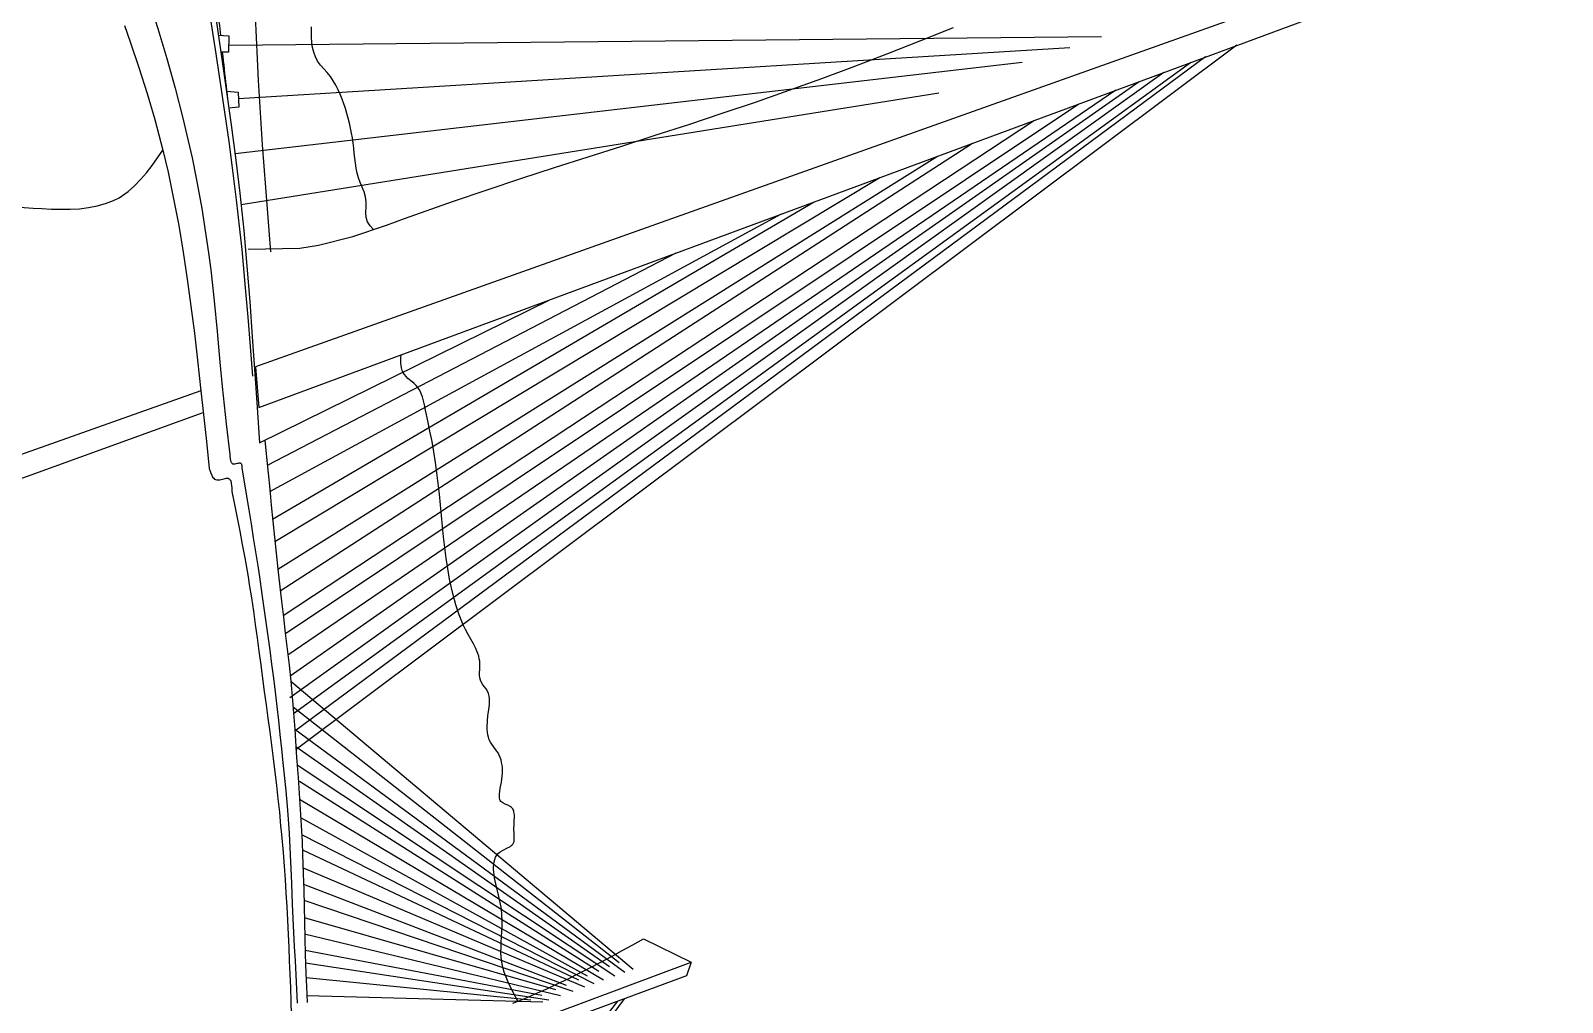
# Model space of a CAD drawing. Header units: millimetres. Extents: x 0 to 122, y 0 to 188.
# Drawn here: x 46 to 121.7, y 68.8 to 116.8 of the extents above; entities that cross this region are included whole.
import ezdxf

# ---------------------------------------------------------------- set-up
doc = ezdxf.new("R2010")
doc.units = ezdxf.units.MM

msp = doc.modelspace()

# ---------------------------------------------------------------- linework, layer by layer
for points in [[(45.21, 128.448), (46.732, 127.381), (47.578, 126.588), (48.548, 125.435), (49.392, 124.164), (50.128, 122.799), (50.773, 121.364), (51.344, 119.886), (52.085, 117.683), (52.332, 116.897), (52.774, 115.419), (53.184, 113.948), (53.561, 112.477), (54.012, 110.517), (54.219, 109.509), (54.497, 108.005), (54.83, 105.825), (54.937, 104.974), (55.102, 103.454), (55.248, 101.932), (55.388, 100.41), (55.502, 99.223), (55.702, 97.368), (55.876, 95.849)], [(113.705, 127.438), (121.694, 123.18), (57.153, 100.181), (57.315, 98.185), (119.548, 121.237), (121.694, 123.18)], [(57.017, 123.878), (57.025, 122.817), (57.036, 121.757), (57.05, 120.696), (57.069, 119.636), (57.095, 118.576), (57.13, 117.516), (57.173, 116.457), (57.223, 115.398), (57.281, 114.339), (57.344, 113.28), (57.412, 112.221), (57.485, 111.163), (57.562, 110.104), (57.641, 109.046), (57.723, 107.987), (57.806, 106.929), (57.89, 105.871)], [(55.224, 118.348), (55.241, 118.186), (55.258, 118.024), (55.275, 117.862), (55.292, 117.7), (55.31, 117.538), (55.327, 117.376), (55.345, 117.214), (55.362, 117.052), (55.38, 116.89), (55.397, 116.728), (55.415, 116.566)], [(54.903, 117.443), (55.187, 115.652), (55.409, 114.212), (55.623, 112.77), (55.827, 111.327), (55.985, 110.148), (56.198, 108.436), (56.362, 106.988), (56.468, 105.978), (56.645, 104.088), (56.768, 102.636), (56.882, 101.184), (56.993, 99.731)], [(55.182, 117.431), (55.446, 115.616), (55.699, 113.883), (55.946, 112.146), (56.178, 110.404), (56.375, 108.774), (56.57, 106.915), (56.727, 105.169), (56.865, 103.423), (56.991, 101.676), (57.131, 99.607), (57.226, 98.179), (57.343, 96.427)], [(50.682, 117.043), (50.959, 116.248), (51.386, 114.972), (51.791, 113.691), (52.169, 112.403), (52.571, 110.886), (52.827, 109.804), (53.106, 108.492), (53.355, 107.172), (53.578, 105.847), (53.779, 104.517), (53.961, 103.184), (54.129, 101.848), (54.286, 100.511), (54.454, 99.003), (54.581, 97.837), (54.724, 96.502), (54.866, 95.167)], [(55.306, 116.574), (55.833, 116.536), (55.818, 115.733), (55.428, 115.733)], [(56.79, 105.996), (59.336, 106.057), (60.262, 106.197), (61.949, 106.626), (63.615, 107.19), (64.505, 107.513), (66.934, 108.371), (68.595, 108.935), (70.256, 109.487), (71.916, 110.028), (73.575, 110.564), (75.233, 111.096), (76.889, 111.63), (78.543, 112.168), (80.193, 112.713), (81.84, 113.27), (83.282, 113.772), (85.121, 114.432), (86.755, 115.039), (88.384, 115.663), (90.008, 116.304), (91.626, 116.96)], [(62.982, 106.976), (62.803, 107.148), (62.678, 107.345), (62.617, 107.57), (62.602, 107.817), (62.607, 108.076), (62.606, 108.335), (62.574, 108.587), (62.507, 108.827), (62.42, 109.061), (62.325, 109.292), (62.236, 109.524), (62.166, 109.761), (62.116, 110.004), (62.081, 110.25), (62.054, 110.499), (62.029, 110.749), (62.002, 110.998), (61.97, 111.246), (61.932, 111.493), (61.89, 111.738), (61.841, 111.983), (61.787, 112.225), (61.727, 112.467), (61.662, 112.707), (61.59, 112.946), (61.511, 113.183), (61.426, 113.418), (61.333, 113.651), (61.23, 113.879), (61.116, 114.101), (60.99, 114.317), (60.85, 114.524), (60.694, 114.721), (60.527, 114.911), (60.363, 115.099), (60.217, 115.296), (60.104, 115.506), (60.022, 115.731), (59.967, 115.967), (59.933, 116.214), (59.915, 116.468), (59.908, 116.727), (59.907, 116.988)], [(55.825, 116.081), (98.935, 116.5)], [(56.304, 113.438), (97.36, 115.965)], [(105.612, 116.075), (59.153, 81.28)], [(55.506, 115.733), (55.53, 115.523), (55.553, 115.312), (55.576, 115.102), (55.6, 114.891), (55.623, 114.681), (55.647, 114.47), (55.67, 114.26), (55.694, 114.049), (55.717, 113.839), (55.741, 113.629), (55.765, 113.418)], [(95.017, 115.22), (56.138, 110.704)], [(59.027, 83.061), (103.334, 115.231)], [(104.075, 115.506), (59.09, 82.189)], [(58.85, 83.849), (102.003, 114.738)], [(58.857, 84.928), (100.796, 114.291)], [(55.709, 113.813), (56.285, 113.763), (56.329, 113.019), (55.829, 112.965)], [(56.438, 108.213), (90.903, 113.719)], [(58.744, 85.964), (99.645, 113.865)], [(58.622, 87.019), (97.818, 113.188)], [(58.516, 87.904), (95.617, 112.373)], [(58.372, 89.126), (92.554, 111.238)], [(43.568, 108.285), (43.996, 108.237), (44.425, 108.19), (44.857, 108.145), (45.291, 108.103), (45.73, 108.064), (46.174, 108.03), (46.601, 108.003), (47.08, 107.98), (47.54, 107.97), (47.998, 107.975), (48.452, 108.001), (48.897, 108.053), (49.329, 108.134), (49.744, 108.249), (50.139, 108.403), (50.413, 108.544), (50.853, 108.843), (51.174, 109.125), (51.476, 109.438), (51.763, 109.778), (52.039, 110.136), (52.307, 110.508), (52.571, 110.886)], [(58.252, 90.188), (90.832, 110.6)], [(58.107, 91.55), (87.988, 109.547)], [(57.994, 92.655), (84.738, 108.343)], [(57.858, 94.031), (83.134, 107.748)], [(57.733, 95.333), (77.924, 105.819)], [(57.343, 96.427), (71.719, 103.52)], [(70.102, 68.843), (69.865, 69.31), (69.634, 69.787), (69.526, 70.03), (69.431, 70.276), (69.356, 70.522), (69.308, 70.769), (69.281, 71.015), (69.272, 71.263), (69.276, 71.514), (69.289, 71.767), (69.322, 72.289), (69.333, 72.558), (69.335, 72.835), (69.322, 73.119), (69.291, 73.413), (69.237, 73.716), (69.168, 74.025), (69.019, 74.642), (68.958, 74.94), (68.934, 75.085), (68.917, 75.226), (68.907, 75.362), (68.905, 75.493), (68.914, 75.619), (68.933, 75.739), (68.964, 75.852), (69.009, 75.958), (69.067, 76.055), (69.141, 76.144), (69.232, 76.224), (69.34, 76.295), (69.591, 76.417), (69.711, 76.48), (69.764, 76.516), (69.811, 76.555), (69.851, 76.597), (69.882, 76.645), (69.904, 76.698), (69.919, 76.754), (69.931, 76.879), (69.928, 77.017), (69.918, 77.163), (69.911, 77.315), (69.922, 77.626), (69.931, 77.778), (69.937, 77.924), (69.933, 78.062), (69.915, 78.188), (69.899, 78.247), (69.878, 78.301), (69.85, 78.351), (69.816, 78.396), (69.774, 78.437), (69.724, 78.472), (69.605, 78.53), (69.477, 78.582), (69.359, 78.641), (69.31, 78.677), (69.271, 78.718), (69.24, 78.766), (69.218, 78.818), (69.203, 78.876), (69.195, 78.937), (69.195, 79.071), (69.212, 79.216), (69.239, 79.368), (69.299, 79.674), (69.321, 79.823), (69.337, 79.969), (69.346, 80.111), (69.348, 80.249), (69.342, 80.384), (69.328, 80.515), (69.306, 80.643), (69.275, 80.766), (69.235, 80.886), (69.185, 81.002), (69.126, 81.115), (69.056, 81.224), (68.895, 81.434), (68.817, 81.54), (68.749, 81.649), (68.694, 81.765), (68.652, 81.885), (68.621, 82.009), (68.601, 82.138), (68.59, 82.269), (68.587, 82.404), (68.6, 82.681), (68.631, 82.963), (68.669, 83.247), (68.697, 83.526), (68.702, 83.662), (68.697, 83.794), (68.681, 83.922), (68.65, 84.045), (68.604, 84.162), (68.539, 84.272), (68.374, 84.48), (68.303, 84.588), (68.254, 84.704), (68.227, 84.828), (68.216, 84.959), (68.215, 85.093), (68.22, 85.23), (68.228, 85.504), (68.22, 85.638), (68.201, 85.769), (68.171, 85.896), (68.132, 86.021), (68.084, 86.143), (68.03, 86.264), (67.908, 86.5), (67.776, 86.733), (67.644, 86.967), (67.521, 87.204), (67.408, 87.445), (67.305, 87.688), (67.21, 87.934), (67.124, 88.182), (67.044, 88.432), (66.972, 88.684), (66.844, 89.193), (66.735, 89.705), (66.644, 90.222), (66.566, 90.742), (66.5, 91.265), (66.441, 91.789), (66.336, 92.842), (66.23, 93.895), (66.109, 94.943), (66.038, 95.463), (65.958, 95.98), (65.867, 96.492), (65.765, 97.001), (65.658, 97.515), (65.551, 98.04), (65.497, 98.308), (65.433, 98.572), (65.394, 98.701), (65.349, 98.825), (65.296, 98.945), (65.235, 99.06), (65.163, 99.168), (65.081, 99.269), (64.987, 99.362), (64.885, 99.449), (64.679, 99.618), (64.586, 99.707), (64.507, 99.802), (64.444, 99.904), (64.395, 100.014), (64.36, 100.13), (64.336, 100.252), (64.324, 100.379), (64.321, 100.511), (64.327, 100.647), (64.341, 100.787)], [(54.454, 99.003), (6.734, 82.078), (9.623, 81.644), (54.567, 97.926)], [(57.617, 96.562), (57.697, 95.719), (57.772, 94.928), (57.848, 94.137), (57.925, 93.346), (58.004, 92.555), (58.085, 91.764), (58.167, 90.974), (58.253, 90.184), (58.384, 89.021), (58.433, 88.604), (58.527, 87.815), (58.621, 87.025), (58.714, 86.236), (58.803, 85.446), (58.886, 84.656), (58.975, 83.695), (59.026, 83.073), (59.084, 82.28), (59.162, 81.141), (59.193, 80.694), (59.248, 79.901), (59.303, 79.108), (59.355, 78.315), (59.403, 77.521), (59.445, 76.728), (59.473, 76.095), (59.507, 75.139), (59.528, 74.345), (59.546, 73.55), (59.562, 72.755), (59.58, 71.961), (59.601, 71.166), (59.634, 70.222), (59.662, 69.578), (59.705, 68.784)], [(55.876, 95.849), (55.883, 95.757), (55.892, 95.667), (55.899, 95.625), (55.906, 95.585), (55.915, 95.548), (55.926, 95.513), (55.939, 95.482), (55.955, 95.455), (55.973, 95.431), (55.995, 95.413), (56.019, 95.399), (56.054, 95.391), (56.079, 95.389), (56.114, 95.392), (56.151, 95.399), (56.189, 95.408), (56.267, 95.428), (56.304, 95.436), (56.34, 95.441), (56.372, 95.442), (56.4, 95.437), (56.412, 95.433), (56.421, 95.427), (56.433, 95.417), (56.441, 95.407), (56.454, 95.381), (56.464, 95.349), (56.47, 95.313), (56.473, 95.273), (56.476, 95.188)], [(54.866, 95.167), (54.91, 95.025), (54.959, 94.892), (54.985, 94.83), (55.015, 94.774), (55.047, 94.724), (55.083, 94.68), (55.123, 94.645), (55.167, 94.619), (55.23, 94.6), (55.271, 94.597), (55.33, 94.601), (55.393, 94.612), (55.521, 94.645), (55.647, 94.676), (55.705, 94.685), (55.757, 94.687), (55.794, 94.681), (55.843, 94.657), (55.876, 94.626), (55.903, 94.585), (55.924, 94.535), (55.941, 94.478), (55.954, 94.414), (55.964, 94.345), (55.976, 94.195), (55.982, 94.036)], [(56.476, 95.188), (56.59, 94.498), (56.704, 93.806), (56.817, 93.115), (56.929, 92.424), (57.04, 91.733), (57.149, 91.041), (57.256, 90.349), (57.339, 89.808), (57.465, 88.964), (57.565, 88.271), (57.663, 87.577), (57.758, 86.883), (57.851, 86.189), (57.941, 85.495), (58.029, 84.8), (58.128, 83.986), (58.196, 83.409), (58.276, 82.714), (58.354, 82.018), (58.43, 81.322), (58.505, 80.625), (58.553, 80.177), (58.65, 79.232), (58.718, 78.488), (58.767, 77.837), (58.81, 77.138), (58.845, 76.438), (58.876, 75.738), (58.905, 75.039), (58.92, 74.668), (58.965, 73.639), (58.997, 72.94), (59.031, 72.24), (59.065, 71.541), (59.1, 70.841), (59.134, 70.142), (59.168, 69.443), (59.201, 68.743)], [(55.982, 94.036), (56.113, 93.38), (56.242, 92.725), (56.37, 92.069), (56.495, 91.413), (56.615, 90.756), (56.779, 89.815), (56.841, 89.439), (56.944, 88.779), (57.043, 88.119), (57.138, 87.457), (57.229, 86.796), (57.319, 86.134), (57.407, 85.471), (57.515, 84.664), (57.584, 84.147), (57.673, 83.485), (57.762, 82.822), (57.85, 82.16), (57.937, 81.498), (58.021, 80.835), (58.136, 79.892), (58.181, 79.509), (58.255, 78.845), (58.325, 78.18), (58.39, 77.516), (58.43, 77.089), (58.507, 76.185), (58.559, 75.519), (58.606, 74.852), (58.65, 74.186), (58.69, 73.519), (58.726, 72.852), (58.762, 72.135), (58.79, 71.517), (58.818, 70.849), (58.844, 70.182), (58.869, 69.514), (58.891, 68.847), (58.913, 68.179)], [(58.886, 84.656), (75.807, 70.426)], [(59.001, 83.384), (75.107, 70.763)], [(59.084, 82.28), (75.382, 70.273)], [(59.142, 81.437), (74.624, 70.557)], [(59.205, 80.524), (74.89, 70.095)], [(59.32, 79.71), (74.097, 70.333)], [(59.322, 78.82), (74.338, 69.895)], [(59.378, 77.923), (73.523, 70.106)], [(59.426, 77.079), (73.853, 69.72)], [(59.463, 76.323), (73.096, 69.906)], [(59.497, 75.431), (73.396, 69.555)], [(59.52, 74.629), (72.487, 69.647)], [(59.539, 73.838), (72.825, 69.349)], [(59.557, 72.985), (71.963, 69.423)], [(59.575, 72.181), (72.21, 69.127)], [(69.862, 68.751), (70.444, 68.984), (70.966, 69.204), (71.512, 69.446), (72.054, 69.698), (72.594, 69.958), (73.131, 70.225), (73.665, 70.498), (74.198, 70.776), (74.729, 71.059), (75.259, 71.344), (75.788, 71.632), (76.317, 71.92)], [(76.317, 71.92), (78.659, 70.767)], [(59.596, 71.362), (71.296, 69.139)], [(59.616, 70.742), (71.64, 68.921)], [(60.083, 63.832), (78.659, 70.767), (78.441, 70.105), (60.128, 63.324)], [(59.643, 70.011), (70.754, 68.908)], [(59.687, 69.126), (71.332, 68.809)], [(61.052, 50.775), (75.049, 68.849)], [(75.361, 68.965), (61.145, 49.734)]]:
    msp.add_lwpolyline(points)

doc.saveas('drawing.dxf')
